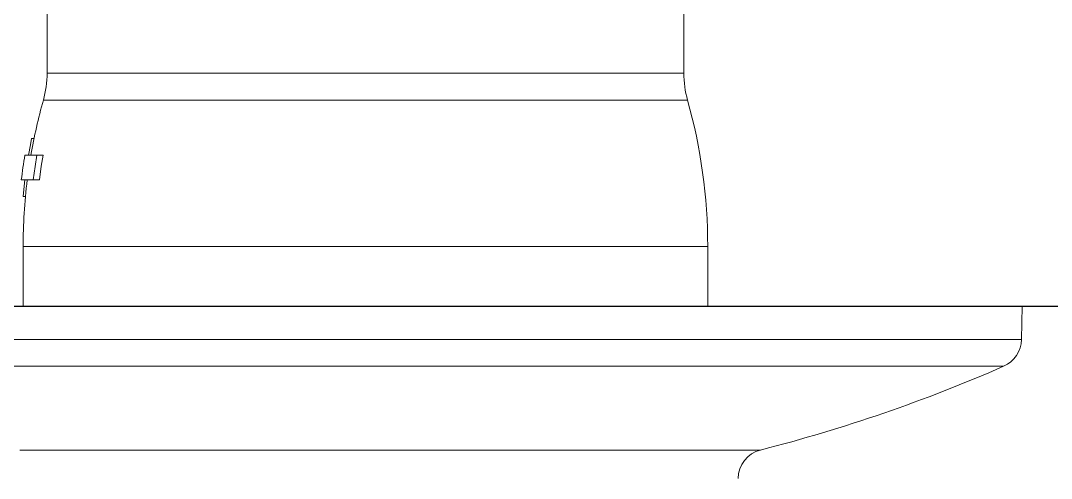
# Model space of a CAD drawing. Header units: millimetres. Extents: x 1573 to 2177, y 1587 to 1932.
# Drawn here: x 1897.1099 to 1897.1876, y 1905.9363 to 1905.9708 of the extents above; entities that cross this region are included whole.
import ezdxf

# ---------------------------------------------------------------- set-up
doc = ezdxf.new("R2010")
doc.units = ezdxf.units.MM
doc.header["$LTSCALE"] = 0.03
doc.layers.add('-HIDRO', color=8, linetype='Continuous')
doc.layers.add('TigreCad', color=2, linetype='Continuous', lineweight=13)

# ---------------------------------------------------------------- blocks, each defined once
blk = doc.blocks.new('27952097s')
at = {"layer": 'TigreCad', "linetype": 'Continuous'}
for p, q in [((-19.755, 37.225), (-19.857, 37.225)), ((-19.451, 37.225), (-19.755, 37.225)), ((-18.947, 37.225), (-19.451, 37.225)), ((-18.248, 37.225), (-18.947, 37.225)), ((-17.362, 37.225), (-18.248, 37.225)), ((-16.298, 37.225), (-17.362, 37.225)), ((-15.067, 37.225), (-16.298, 37.225)), ((-13.681, 37.225), (-15.067, 37.225)), ((-12.155, 37.225), (-13.681, 37.225)), ((-10.504, 37.225), (-12.155, 37.225)), ((-8.745, 37.225), (-10.504, 37.225)), ((-6.897, 37.225), (-8.745, 37.225)), ((-4.977, 37.225), (-6.897, 37.225)), ((-3.007, 37.225), (-4.977, 37.225)), ((-1.006, 37.225), (-3.007, 37.225)), ((1.006, 37.225), (-1.006, 37.225)), ((3.007, 37.225), (1.006, 37.225)), ((4.977, 37.225), (3.007, 37.225)), ((6.897, 37.225), (4.977, 37.225)), ((8.745, 37.225), (6.897, 37.225)), ((10.504, 37.225), (8.745, 37.225)), ((12.155, 37.225), (10.504, 37.225)), ((13.681, 37.225), (12.155, 37.225)), ((15.067, 37.225), (13.681, 37.225)), ((16.298, 37.225), (15.067, 37.225)), ((17.362, 37.225), (16.298, 37.225)), ((-32.072, 33.018), (-31.968, 33.018)), ((-31.968, 33.018), (-31.657, 33.018)), ((-31.657, 33.018), (-31.14, 33.018)), ((-31.14, 33.018), (-30.422, 33.018)), ((-30.422, 33.018), (-29.506, 33.018)), ((-29.506, 33.018), (-28.399, 33.018)), ((-28.399, 33.018), (-27.107, 33.018)), ((-27.107, 33.018), (-25.64, 33.018)), ((-25.64, 33.018), (-24.007, 33.018)), ((-24.007, 33.018), (-22.217, 33.018)), ((-22.217, 33.018), (-20.284, 33.018)), ((-20.284, 33.018), (-18.219, 33.018)), ((-18.219, 33.018), (-16.036, 33.018)), ((-16.036, 33.018), (-13.749, 33.018)), ((-13.749, 33.018), (-11.373, 33.018)), ((-11.373, 33.018), (-8.923, 33.018)), ((-8.923, 33.018), (-6.415, 33.018)), ((-6.415, 33.018), (-3.866, 33.018)), ((-3.866, 33.018), (-1.291, 33.018)), ((-1.291, 33.018), (1.291, 33.018)), ((1.291, 33.018), (3.866, 33.018)), ((3.866, 33.018), (6.415, 33.018)), ((6.415, 33.018), (8.923, 33.018)), ((8.923, 33.018), (11.373, 33.018)), ((11.373, 33.018), (13.749, 33.018)), ((13.749, 33.018), (16.036, 33.018)), ((16.036, 33.018), (18.219, 33.018)), ((-32.971, 31.67), (-33, 30)), ((-32.869, 31.67), (-32.971, 31.67)), ((-32.565, 31.67), (-32.869, 31.67)), ((-32.06, 31.67), (-32.565, 31.67)), ((-31.357, 31.67), (-32.06, 31.67)), ((-30.461, 31.67), (-31.357, 31.67)), ((-29.377, 31.67), (-30.461, 31.67)), ((-28.112, 31.67), (-29.377, 31.67)), ((-26.674, 31.67), (-28.112, 31.67)), ((-25.071, 31.67), (-26.674, 31.67)), ((-23.314, 31.67), (-25.071, 31.67)), ((-21.413, 31.67), (-23.314, 31.67)), ((-19.38, 31.67), (-21.413, 31.67)), ((-17.227, 31.67), (-19.38, 31.67)), ((-14.968, 31.67), (-17.227, 31.67)), ((-12.617, 31.67), (-14.968, 31.67)), ((-10.189, 31.67), (-12.617, 31.67)), ((-7.697, 31.67), (-10.189, 31.67)), ((-5.158, 31.67), (-7.697, 31.67)), ((-2.587, 31.67), (-5.158, 31.67)), ((0, 31.67), (-2.587, 31.67)), ((2.587, 31.67), (0, 31.67)), ((5.158, 31.67), (2.587, 31.67)), ((7.697, 31.67), (5.158, 31.67)), ((10.189, 31.67), (7.697, 31.67)), ((12.617, 31.67), (10.189, 31.67)), ((14.968, 31.67), (12.617, 31.67)), ((17.227, 31.67), (14.968, 31.67)), ((19.38, 31.67), (17.227, 31.67)), ((-32.898, 30), (-33, 30)), ((-32.594, 30), (-32.898, 30)), ((-32.088, 30), (-32.594, 30)), ((-31.385, 30), (-32.088, 30)), ((-30.488, 30), (-31.385, 30)), ((-29.403, 30), (-30.488, 30)), ((-28.137, 30), (-29.403, 30)), ((-26.698, 30), (-28.137, 30)), ((-25.093, 30), (-26.698, 30)), ((-23.335, 30), (-25.093, 30)), ((-21.432, 30), (-23.335, 30)), ((-19.397, 30), (-21.432, 30)), ((-17.242, 30), (-19.397, 30)), ((-14.982, 30), (-17.242, 30)), ((-17.2, 30), (-17.2, 27)), ((-12.629, 30), (-14.982, 30)), ((-10.198, 30), (-12.629, 30)), ((-7.704, 30), (-10.198, 30)), ((-5.162, 30), (-7.704, 30)), ((-2.589, 30), (-5.162, 30)), ((0, 30), (-2.589, 30)), ((2.589, 30), (0, 30)), ((5.162, 30), (2.589, 30)), ((7.704, 30), (5.162, 30)), ((10.198, 30), (7.704, 30)), ((12.629, 30), (10.198, 30)), ((14.982, 30), (12.629, 30)), ((17.242, 30), (14.982, 30)), ((17.2, 27), (17.2, 30)), ((19.397, 30), (17.242, 30)), ((-17.2, 27), (-17.092, 27)), ((-17.092, 27), (-16.769, 27)), ((-16.769, 27), (-16.235, 27)), ((-16.235, 27), (-15.497, 27)), ((-15.497, 27), (-14.564, 27)), ((-14.564, 27), (-13.448, 27)), ((-13.448, 27), (-12.162, 27)), ((-12.162, 27), (-10.724, 27)), ((-10.724, 27), (-9.151, 27)), ((-9.151, 27), (-7.463, 27)), ((-7.463, 27), (-5.681, 27)), ((-5.681, 27), (-3.827, 27)), ((-3.827, 27), (-1.926, 27)), ((-1.926, 27), (0, 27)), ((0, 27), (1.926, 27)), ((1.926, 27), (3.827, 27)), ((3.827, 27), (5.681, 27)), ((5.681, 27), (7.463, 27)), ((7.463, 27), (9.151, 27)), ((9.151, 27), (10.724, 27)), ((10.724, 27), (12.162, 27)), ((12.162, 27), (13.448, 27)), ((13.448, 27), (14.564, 27)), ((14.564, 27), (15.497, 27)), ((15.497, 27), (16.235, 27)), ((16.235, 27), (16.769, 27)), ((16.769, 27), (17.092, 27)), ((17.092, 27), (17.2, 27)), ((17.083, 24.481), (17.204, 24.481)), ((17.204, 24.481), (17.151, 23.968)), ((17.151, 23.968), (17.114, 23.65)), ((16.289, 22.961), (16.387, 23.65)), ((16.387, 23.65), (16.7, 23.65)), ((16.7, 23.65), (16.606, 22.975)), ((17.146, 23.65), (16.7, 23.65)), ((17.296, 23.65), (17.146, 23.65)), ((16.196, 22.4), (16.289, 22.961)), ((16.606, 22.975), (16.511, 22.4)), ((16.196, 22.4), (16.511, 22.4)), ((16.511, 22.4), (16.962, 22.4)), ((16.93, 22.4), (16.835, 21.878)), ((16.962, 22.4), (17.113, 22.4)), ((16.835, 21.878), (16.774, 21.569)), ((16.654, 21.569), (16.774, 21.569)), ((-16.186, 19.633), (-16.084, 19.633)), ((-16.084, 19.633), (-15.78, 19.633)), ((-15.78, 19.633), (-15.278, 19.633)), ((-15.278, 19.633), (-14.583, 19.633)), ((-14.583, 19.633), (-13.705, 19.633)), ((-13.705, 19.633), (-12.655, 19.633)), ((-12.655, 19.633), (-11.445, 19.633)), ((-11.445, 19.633), (-10.092, 19.633)), ((-10.092, 19.633), (-8.611, 19.633)), ((-8.611, 19.633), (-7.023, 19.633)), ((-7.023, 19.633), (-5.346, 19.633)), ((-5.346, 19.633), (-3.602, 19.633)), ((-3.602, 19.633), (-1.812, 19.633)), ((-1.812, 19.633), (0, 19.633)), ((0, 19.633), (1.812, 19.633)), ((1.812, 19.633), (3.602, 19.633)), ((3.602, 19.633), (5.346, 19.633)), ((5.346, 19.633), (7.023, 19.633)), ((7.023, 19.633), (8.611, 19.633)), ((8.611, 19.633), (10.092, 19.633)), ((10.092, 19.633), (11.445, 19.633)), ((11.445, 19.633), (12.655, 19.633)), ((12.655, 19.633), (13.705, 19.633)), ((13.705, 19.633), (14.583, 19.633)), ((14.583, 19.633), (15.278, 19.633)), ((15.278, 19.633), (15.78, 19.633)), ((15.78, 19.633), (16.084, 19.633)), ((16.084, 19.633), (16.186, 19.633)), ((-15.892, 18.282), (-16, 18.282)), ((-16, 18.282), (-16, 4.245)), ((-15.569, 18.282), (-15.892, 18.282)), ((-15.035, 18.282), (-15.569, 18.282)), ((-14.298, 18.282), (-15.035, 18.282)), ((-13.368, 18.282), (-14.298, 18.282)), ((-12.257, 18.282), (-13.368, 18.282)), ((-10.98, 18.282), (-12.257, 18.282)), ((-9.555, 18.282), (-10.98, 18.282)), ((-8, 18.282), (-9.555, 18.282)), ((-6.337, 18.282), (-8, 18.282)), ((-4.589, 18.282), (-6.337, 18.282)), ((-2.778, 18.282), (-4.589, 18.282)), ((-0.93, 18.282), (-2.778, 18.282)), ((0.93, 18.282), (-0.93, 18.282)), ((2.778, 18.282), (0.93, 18.282)), ((4.589, 18.282), (2.778, 18.282)), ((6.337, 18.282), (4.589, 18.282)), ((8, 18.282), (6.337, 18.282)), ((9.555, 18.282), (8, 18.282)), ((10.98, 18.282), (9.555, 18.282)), ((12.257, 18.282), (10.98, 18.282)), ((13.368, 18.282), (12.257, 18.282)), ((14.298, 18.282), (13.368, 18.282)), ((15.035, 18.282), (14.298, 18.282)), ((15.569, 18.282), (15.035, 18.282)), ((15.892, 18.282), (15.569, 18.282)), ((16, 18.282), (15.892, 18.282)), ((16, 4.245), (16, 18.282))]:
    blk.add_line(p, q, dxfattribs=at)
for centre, radius, start, end in [((-20.23, 38.678), 1.5, 284.372, 359), ((0, -40.272), 80, 104.37202, 113.6348), ((-31.471, 31.644), 1.5, 113.6348, 179), ((10.067, 27), 27.267, 180, 195.675), ((-10.067, 27), 27.267, 352.9428, 0), ((-10.067, 27), 27.567, 350.3942, 353.02), ((-10.067, 27), 27.267, 344.325, 350.2875), ((-21, 18.282), 5, 0, 15.675), ((21, 18.282), 5, 164.325, 180)]:
    blk.add_arc(centre, radius, start, end, dxfattribs=at)

msp = doc.modelspace()

# ---------------------------------------------------------------- linework, layer by layer
at = {"layer": '-HIDRO'}
msp.add_line((1896.270389, 1905.949297), (1898.520389, 1905.949297), dxfattribs=at)

# ---------------------------------------------------------------- block references
at = {"layer": 'TigreCad', "xscale": 0.00149994, "yscale": 0.00149994, "zscale": 0.00149994, "rotation": 180}
msp.add_blockref('27952097s', (1897.135902, 1905.994295), dxfattribs=at)

doc.saveas('drawing.dxf')
